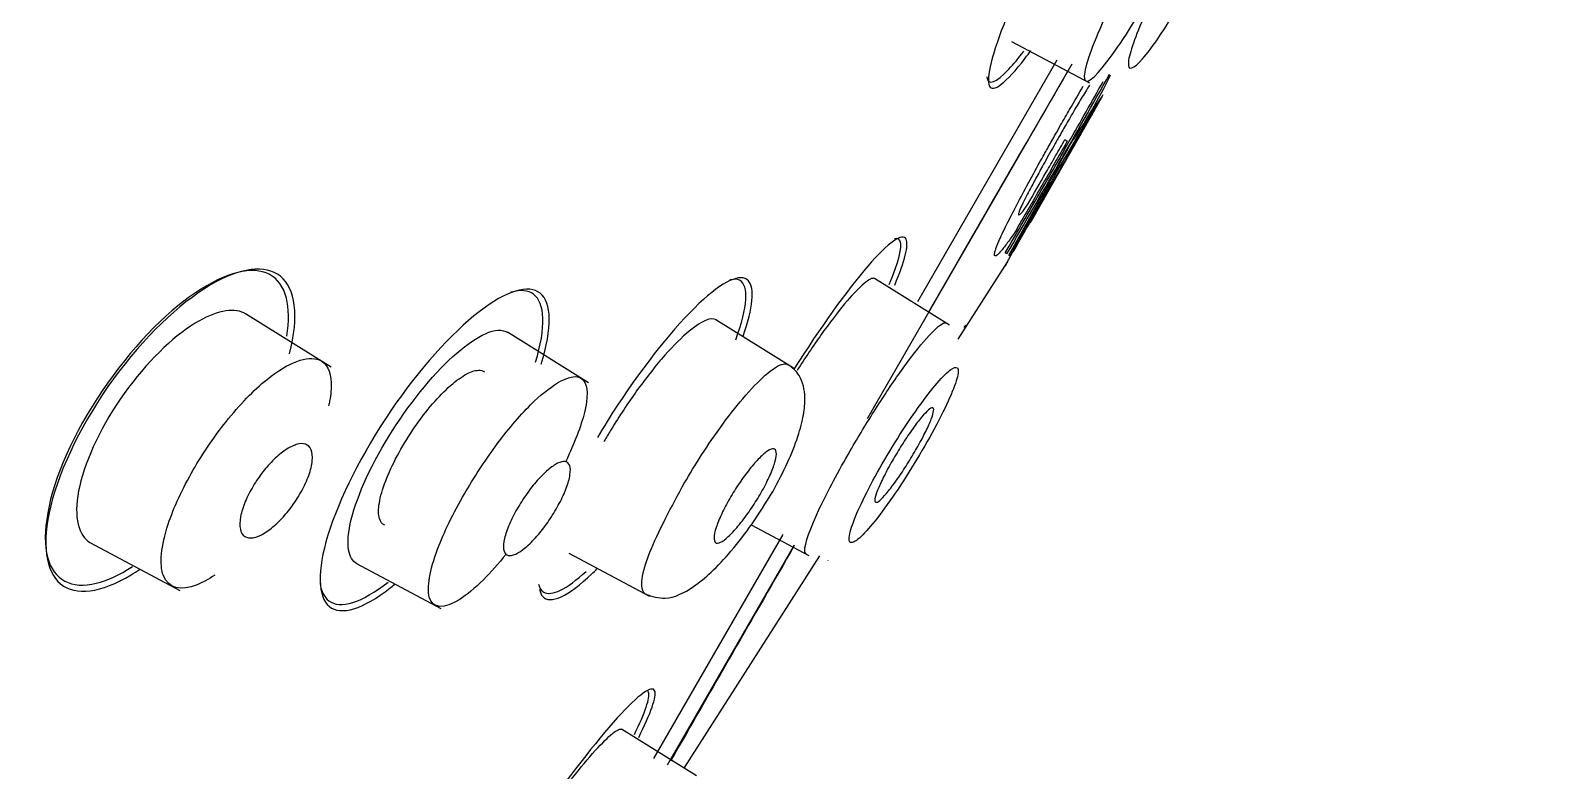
# Model space of a CAD drawing. Header units: millimetres. Extents: x -60 to 7633, y -2614 to 2146.
# Drawn here: x 534.23 to 550.75, y 1468.66 to 1476.71 of the extents above; entities that cross this region are included whole.
import ezdxf

# ---------------------------------------------------------------- set-up
doc = ezdxf.new("R2010")
doc.units = ezdxf.units.MM
doc.layers.get('0').update_dxf_attribs({"color": 250})

msp = doc.modelspace()

# ---------------------------------------------------------------- linework, layer by layer
at = {"linetype": 'Continuous'}
for p, q in [((544.897, 1476.586), (545.744, 1476.136)), ((543.879, 1473.762), (545.394, 1476.386)), ((543.332, 1472.489), (545.556, 1476.342)), ((545.867, 1475.962), (545.158, 1474.718)), ((545.477, 1475.52), (545.504, 1475.504)), ((545.575, 1475.463), (545.581, 1475.46)), ((545.411, 1475.241), (545.426, 1475.232)), ((545.158, 1474.718), (545.102, 1474.62)), ((545.102, 1474.62), (545.102, 1474.62)), ((544.824, 1474.141), (544.913, 1474.299)), ((544.847, 1474.277), (544.828, 1474.288)), ((544.88, 1474.258), (544.868, 1474.265)), ((544.316, 1473.35), (544.856, 1474.196)), ((544.224, 1473.502), (543.41, 1474.01)), ((537.503, 1473.046), (536.572, 1473.627)), ((542.527, 1473.036), (541.684, 1473.563)), ((540.299, 1472.877), (539.418, 1473.428)), ((542.068, 1471.333), (542.695, 1471)), ((534.887, 1471.138), (535.856, 1470.622)), ((541.011, 1468.795), (542.417, 1471.23)), ((541.159, 1468.726), (542.54, 1471.117)), ((537.776, 1470.913), (538.694, 1470.425)), ((540.084, 1471.025), (540.961, 1470.558)), ((541.341, 1468.69), (542.814, 1470.998)), ((542.905, 1470.948), (542.905, 1470.949)), ((541.473, 1468.607), (540.659, 1469.116))]:
    msp.add_line(p, q, dxfattribs=at)
for centre, radius, start, end in [((2715.278, 221.799), 2506.309, 149.965514, 150.034535), ((424.626, 1544.309), 139.131, 329.77813, 330.70504), ((540.617, 1478.821), 5.954, 325.6224, 334.1461), ((1120.452, 1147.912), 661.644, 150.27554, 150.442499), ((529.238, 1485.13), 18.974, 328.557, 330.9567), ((468.717, 1517.249), 87.446, 330.55698, 331.45213), ((795.597, 1332.319), 288.093, 150.20769, 150.39988), ((472.027, 1515.743), 83.836, 330.3409, 331.10399), ((1009.007, 1211.43), 533.37, 150.48532, 150.49164), ((2715.278, 221.799), 2506.309, 150.101405, 150.163113)]:
    msp.add_arc(centre, radius, start, end, dxfattribs=at)
for points, knots in [([(494.566, 1464.814), (495.924, 1467.798), (497.357, 1470.748), (501.389, 1478.471), (504.143, 1483.154), (510.109, 1492.257), (513.301, 1496.659), (520.072, 1505.164), (523.65, 1509.275), (531.165, 1517.119), (535.128, 1520.863), (543.491, 1527.809), (547.891, 1530.988), (552.413, 1534.009)], [0.6498496, 0.6498496, 0.6498496, 0.6498496, 0.6875, 0.6875, 0.75, 0.75, 0.8125, 0.8125, 0.875, 0.875, 0.9375, 0.9375, 0.9999943, 0.9999943, 0.9999943, 0.9999943]), ([(546.329, 1476.834), (546.43, 1477.061), (546.568, 1477.328), (546.849, 1477.805), (546.99, 1478.014), (547.195, 1478.252), (547.259, 1478.282), (547.267, 1478.14), (547.213, 1477.968), (547.01, 1477.511), (546.865, 1477.229), (546.567, 1476.724), (546.422, 1476.51), (546.222, 1476.283), (546.165, 1476.265), (546.17, 1476.431), (546.228, 1476.606), (546.329, 1476.834)], [0, 0, 0, 0, 0.125, 0.125, 0.25, 0.25, 0.375, 0.375, 0.5, 0.5, 0.625, 0.625, 0.75, 0.75, 0.875, 0.875, 1, 1, 1, 1]), ([(545.309, 1477.834), (545.123, 1477.478), (544.957, 1477.127), (544.686, 1476.454), (544.618, 1476.183), (544.694, 1476.023), (544.836, 1476.131), (545.067, 1476.431), (545.088, 1476.459), (545.109, 1476.487)], [0.4063535, 0.4063535, 0.4063535, 0.4063535, 0.5, 0.5, 0.625, 0.625, 0.75, 0.75, 0.761888, 0.761888, 0.761888, 0.761888]), ([(545.909, 1476.836), (545.769, 1476.531), (545.693, 1476.311), (545.683, 1476.111), (545.755, 1476.144), (546.014, 1476.457), (546.197, 1476.733), (546.521, 1477.284), (546.646, 1477.514), (546.756, 1477.732)], [0, 0, 0, 0, 0.125, 0.125, 0.25, 0.25, 0.375, 0.375, 0.4574817, 0.4574817, 0.4574817, 0.4574817]), ([(544.629, 1476.201), (544.643, 1476.104), (544.727, 1476.132), (544.918, 1476.337), (544.973, 1476.403), (545.032, 1476.481)], [0.644817, 0.644817, 0.644817, 0.644817, 0.75, 0.75, 0.7855149, 0.7855149, 0.7855149, 0.7855149]), ([(544.828, 1474.288), (544.945, 1474.488), (545.061, 1474.689), (545.176, 1474.89), (545.292, 1475.091), (545.407, 1475.292), (545.522, 1475.494), (545.647, 1475.713), (545.771, 1475.932), (545.894, 1476.152)], [0, 0, 0, 0, 0.2499966, 0.2499966, 0.2499966, 0.4999931, 0.4999931, 0.4999931, 0.7715905, 0.7715905, 0.7715905, 0.7715905]), ([(545.376, 1475.578), (545.394, 1475.61), (545.43, 1475.673), (545.481, 1475.762), (545.564, 1475.906), (545.63, 1476.018), (545.678, 1476.099)], [0, 0, 0, 0, 0.0449186, 0.0868384, 0.125814, 0.2492181, 0.2492181, 0.2492181, 0.2492181]), ([(545.745, 1476.112), (545.731, 1476.089), (545.687, 1476.019), (545.611, 1475.891), (545.531, 1475.754), (545.466, 1475.641), (545.433, 1475.584), (545.416, 1475.555)], [0.5599586, 0.5599586, 0.5599586, 0.5599586, 0.6254779, 0.7502404, 0.8751839, 0.9354559, 1, 1, 1, 1]), ([(545.892, 1476.007), (545.88, 1475.985), (545.84, 1475.915), (545.767, 1475.787), (545.675, 1475.625), (545.612, 1475.515), (545.581, 1475.46)], [0.5594164, 0.5594164, 0.5594164, 0.5594164, 0.6196349, 0.7493238, 0.8745284, 1, 1, 1, 1]), ([(544.719, 1474.256), (544.718, 1474.257), (544.714, 1474.258), (544.712, 1474.265), (544.713, 1474.278), (544.717, 1474.3), (544.73, 1474.342), (544.762, 1474.422), (544.833, 1474.576), (544.952, 1474.805), (545.08, 1475.047), (545.199, 1475.263), (545.299, 1475.441), (545.349, 1475.531), (545.376, 1475.578)], [0, 0, 0, 0, 0.040941, 0.082831, 0.125768, 0.188541, 0.250255, 0.349687, 0.499486, 0.624846, 0.749843, 0.874666, 0.934083, 1, 1, 1, 1]), ([(545.416, 1475.555), (545.396, 1475.52), (545.357, 1475.451), (545.3, 1475.35), (545.235, 1475.232), (545.164, 1475.103), (545.091, 1474.966), (545.03, 1474.848), (544.989, 1474.761), (544.969, 1474.709), (544.972, 1474.703), (544.974, 1474.701)], [0, 0, 0, 0, 0.086147, 0.169598, 0.25068, 0.380662, 0.499144, 0.626618, 0.74903, 0.872323, 1, 1, 1, 1]), ([(545.504, 1475.504), (545.41, 1475.339), (545.315, 1475.174), (545.221, 1475.01), (545.173, 1474.927), (545.126, 1474.845), (545.079, 1474.763), (545.031, 1474.68), (544.983, 1474.598), (544.936, 1474.516)], [0, 0, 0, 0, 0.499992, 0.499992, 0.499992, 0.749996, 0.749996, 0.749996, 1, 1, 1, 1]), ([(545.071, 1474.811), (545.139, 1474.929), (545.207, 1475.047), (545.275, 1475.165), (545.309, 1475.224), (545.343, 1475.283), (545.376, 1475.342), (545.41, 1475.401), (545.444, 1475.46), (545.477, 1475.52)], [0, 0, 0, 0, 0.499993, 0.499993, 0.499993, 0.749996, 0.749996, 0.749996, 1, 1, 1, 1]), ([(544.974, 1474.701), (544.976, 1474.701), (544.98, 1474.7), (544.991, 1474.709), (545.008, 1474.726), (545.033, 1474.757), (545.059, 1474.793), (545.071, 1474.811)], [0, 0, 0, 0, 0.169716, 0.336484, 0.501268, 0.753795, 1, 1, 1, 1]), ([(543.629, 1473.94), (543.738, 1474.2), (543.782, 1474.376), (543.716, 1474.513), (543.562, 1474.405), (543.111, 1473.884), (542.817, 1473.476), (542.532, 1473.025)], [0.0255517, 0.0255517, 0.0255517, 0.0255517, 0.125, 0.125, 0.25, 0.25, 0.3736132, 0.3736132, 0.3736132, 0.3736132]), ([(543.568, 1473.945), (543.67, 1474.189), (543.712, 1474.356), (543.677, 1474.441), (543.656, 1474.449), (543.626, 1474.44)], [0.0285187, 0.0285187, 0.0285187, 0.0285187, 0.125, 0.125, 0.1629103, 0.1629103, 0.1629103, 0.1629103]), ([(544.936, 1474.516), (544.922, 1474.495), (544.893, 1474.453), (544.854, 1474.399), (544.819, 1474.352), (544.779, 1474.302), (544.74, 1474.259), (544.726, 1474.257), (544.719, 1474.256)], [0, 0, 0, 0, 0.119386, 0.24192, 0.36808, 0.49837, 0.742595, 1, 1, 1, 1]), ([(537.051, 1473.192), (537.156, 1473.606), (537.111, 1473.904), (536.789, 1474.166), (536.509, 1474.131), (535.851, 1473.737), (535.463, 1473.368), (534.81, 1472.474), (534.554, 1471.953), (534.353, 1471.129), (534.4, 1470.825), (534.723, 1470.559), (535, 1470.593), (535.358, 1470.81), (535.389, 1470.829), (535.42, 1470.85)], [0, 0, 0, 0, 0.125, 0.125, 0.25, 0.25, 0.375, 0.375, 0.5, 0.5, 0.625, 0.625, 0.75, 0.75, 0.7615062, 0.7615062, 0.7615062, 0.7615062]), ([(537.016, 1473.797), (536.952, 1474.048), (536.759, 1474.144), (536.213, 1474.009), (535.858, 1473.773), (535.163, 1473.048), (534.828, 1472.556), (534.422, 1471.643), (534.353, 1471.233), (534.484, 1470.733), (534.679, 1470.633), (535.066, 1470.728), (535.2, 1470.79), (535.342, 1470.881)], [0, 0, 0, 0, 0.125, 0.125, 0.25, 0.25, 0.375, 0.375, 0.5, 0.5, 0.625, 0.625, 0.6793823, 0.6793823, 0.6793823, 0.6793823]), ([(541.98, 1473.385), (542.088, 1473.694), (542.107, 1473.907), (541.959, 1474.075), (541.761, 1473.984), (541.239, 1473.492), (540.913, 1473.088), (540.539, 1472.518), (540.465, 1472.4), (540.396, 1472.282)], [0.0160923, 0.0160923, 0.0160923, 0.0160923, 0.125, 0.125, 0.25, 0.25, 0.375, 0.375, 0.4068059, 0.4068059, 0.4068059, 0.4068059]), ([(539.784, 1473.08), (539.908, 1473.474), (539.9, 1473.749), (539.65, 1473.952), (539.407, 1473.879), (538.813, 1473.418), (538.457, 1473.024), (537.84, 1472.117), (537.587, 1471.615), (537.347, 1470.832), (537.357, 1470.551), (537.608, 1470.345), (537.847, 1470.416), (538.16, 1470.661), (538.176, 1470.674), (538.193, 1470.688)], [0, 0, 0, 0, 0.125, 0.125, 0.25, 0.25, 0.375, 0.375, 0.5, 0.5, 0.625, 0.625, 0.75, 0.75, 0.7567415, 0.7567415, 0.7567415, 0.7567415]), ([(539.723, 1473.1), (539.84, 1473.482), (539.828, 1473.746), (539.644, 1473.884), (539.559, 1473.891), (539.456, 1473.861)], [0, 0, 0, 0, 0.125, 0.125, 0.1839522, 0.1839522, 0.1839522, 0.1839522]), ([(541.901, 1473.346), (542.031, 1473.703), (542.044, 1473.934), (541.919, 1474.005), (541.882, 1474.007), (541.837, 1473.995)], [0, 0, 0, 0, 0.125, 0.125, 0.1604605, 0.1604605, 0.1604605, 0.1604605]), ([(543.415, 1474.007), (543.411, 1474.01), (543.406, 1474.012), (543.4, 1474.013), (543.374, 1474.014), (543.331, 1473.989), (543.276, 1473.94), (543.223, 1473.892), (543.157, 1473.822), (543.084, 1473.735), (543.007, 1473.643), (542.92, 1473.529), (542.829, 1473.401), (542.744, 1473.281), (542.654, 1473.148), (542.566, 1473.01)], [0.7375606, 0.7375606, 0.7375606, 0.7375606, 0.7499342, 0.7499342, 0.7499342, 0.8053058, 0.8053058, 0.8053058, 0.858398, 0.858398, 0.858398, 0.9141763, 0.9141763, 0.9141763, 0.9665469, 0.9665469, 0.9665469, 0.9665469]), ([(536.577, 1473.624), (536.461, 1473.697), (536.277, 1473.669), (535.825, 1473.414), (535.544, 1473.153), (535.299, 1472.825)], [0.7625741, 0.7625741, 0.7625741, 0.7625741, 0.875, 0.875, 1, 1, 1, 1]), ([(541.69, 1473.56), (541.662, 1473.578), (541.622, 1473.577), (541.571, 1473.555), (541.515, 1473.532), (541.444, 1473.483), (541.365, 1473.414), (541.283, 1473.343), (541.19, 1473.248), (541.093, 1473.135), (541, 1473.026), (540.901, 1472.899), (540.805, 1472.764), (540.711, 1472.631), (540.616, 1472.488), (540.53, 1472.345), (540.508, 1472.308), (540.486, 1472.272), (540.465, 1472.235)], [0.4421545, 0.4421545, 0.4421545, 0.4421545, 0.5392035, 0.5392035, 0.5392035, 0.6476038, 0.6476038, 0.6476038, 0.7600563, 0.7600563, 0.7600563, 0.8676449, 0.8676449, 0.8676449, 0.9734223, 0.9734223, 0.9734223, 1, 1, 1, 1]), ([(537.886, 1471.847), (538.04, 1472.181), (538.275, 1472.546), (538.755, 1473.123), (538.997, 1473.329), (539.283, 1473.457), (539.365, 1473.46), (539.422, 1473.424)], [0, 0, 0, 0, 0.125, 0.125, 0.25, 0.25, 0.321328, 0.321328, 0.321328, 0.321328]), ([(543.7, 1473.01), (543.903, 1473.294), (544.112, 1473.527), (544.181, 1473.531), (544.189, 1473.526)], [0, 0, 0, 0, 0.1352496, 0.1615252, 0.1615252, 0.1615252, 0.1615252]), ([(544.397, 1473.476), (544.398, 1473.479), (544.399, 1473.481), (544.405, 1473.499), (544.404, 1473.504), (544.391, 1473.494), (544.385, 1473.488), (544.378, 1473.48)], [0.4289682, 0.4289682, 0.4289682, 0.4289682, 0.4375, 0.4375, 0.5, 0.5, 0.5324384, 0.5324384, 0.5324384, 0.5324384]), ([(536.805, 1472.914), (537.038, 1473.103), (537.383, 1473.227), (537.518, 1472.965), (537.498, 1472.739), (537.479, 1472.646), (537.475, 1472.629)], [0, 0, 0, 0, 0.12642, 0.2088293, 0.245518, 0.2533903, 0.2533903, 0.2533903, 0.2533903]), ([(541.318, 1471.749), (541.378, 1471.85), (541.508, 1472.069), (541.737, 1472.405), (541.992, 1472.734), (542.241, 1472.99), (542.398, 1473.091), (542.455, 1473.082), (542.469, 1473.073)], [0, 0, 0, 0, 0.0760767, 0.1643469, 0.2645478, 0.3767452, 0.501002, 0.5574506, 0.5574506, 0.5574506, 0.5574506]), ([(542.302, 1471.694), (542.364, 1471.81), (542.465, 1472), (542.579, 1472.291), (542.641, 1472.527), (542.661, 1472.756), (542.624, 1472.915), (542.541, 1473.022), (542.494, 1473.057), (542.47, 1473.074)], [0, 0, 0, 0, 0.183525, 0.354162, 0.509605, 0.647644, 0.863476, 0.941669, 1, 1, 1, 1]), ([(536.238, 1470.789), (536.169, 1470.742), (535.912, 1470.6), (535.613, 1470.673), (535.664, 1471.25), (535.971, 1471.911), (536.372, 1472.499), (536.66, 1472.798), (536.805, 1472.914)], [0.5183132, 0.5183132, 0.5183132, 0.5183132, 0.55779, 0.6761132, 0.7780351, 0.8541555, 0.9221669, 1, 1, 1, 1]), ([(538.084, 1471.329), (538.057, 1471.341), (538.038, 1471.366), (538.027, 1471.402), (538.015, 1471.444), (538.014, 1471.503), (538.026, 1471.573), (538.037, 1471.642), (538.061, 1471.724), (538.095, 1471.812), (538.128, 1471.898), (538.171, 1471.993), (538.222, 1472.087), (538.271, 1472.18), (538.329, 1472.275), (538.39, 1472.365), (538.45, 1472.454), (538.515, 1472.541), (538.58, 1472.619), (538.646, 1472.697), (538.712, 1472.767), (538.775, 1472.825), (538.84, 1472.884), (538.902, 1472.932), (538.956, 1472.963), (539.013, 1472.996), (539.063, 1473.013), (539.103, 1473.014), (539.129, 1473.015), (539.151, 1473.008), (539.168, 1472.996)], [0.2735858, 0.2735858, 0.2735858, 0.2735858, 0.3208852, 0.3208852, 0.3208852, 0.3766892, 0.3766892, 0.3766892, 0.4313033, 0.4313033, 0.4313033, 0.484317, 0.484317, 0.484317, 0.5360835, 0.5360835, 0.5360835, 0.5874884, 0.5874884, 0.5874884, 0.6395206, 0.6395206, 0.6395206, 0.6928883, 0.6928883, 0.6928883, 0.7477582, 0.7477582, 0.7477582, 0.782867, 0.782867, 0.782867, 0.782867]), ([(539.67, 1472.638), (539.882, 1472.849), (540.255, 1473.069), (540.33, 1472.698), (540.148, 1472.222), (540.052, 1472.023)], [0, 0, 0, 0, 0.1242309, 0.2459176, 0.3233793, 0.3233793, 0.3233793, 0.3233793]), ([(542.667, 1471.018), (542.657, 1471.023), (542.631, 1471.078), (542.756, 1471.429), (543.095, 1472.065), (543.421, 1472.601), (543.61, 1472.884), (543.7, 1473.01)], [0.6588607, 0.6588607, 0.6588607, 0.6588607, 0.68903, 0.7965815, 0.8819932, 0.9404824, 1, 1, 1, 1]), ([(543.912, 1472.647), (543.839, 1472.547), (543.685, 1472.322), (543.46, 1471.947), (543.272, 1471.593), (543.155, 1471.316), (543.115, 1471.145), (543.175, 1471.128), (543.309, 1471.243), (543.516, 1471.505), (543.753, 1471.851), (543.988, 1472.244), (544.186, 1472.615), (544.3, 1472.888), (544.334, 1473.051), (544.265, 1473.052), (544.123, 1472.923), (543.985, 1472.748), (543.912, 1472.647)], [0, 0, 0, 0, 0.061504, 0.122223, 0.183584, 0.244606, 0.307354, 0.368709, 0.432741, 0.494892, 0.559197, 0.62282, 0.686709, 0.750496, 0.812942, 0.876277, 0.938156, 1, 1, 1, 1]), ([(535.299, 1472.825), (535.053, 1472.497), (534.864, 1472.12), (534.701, 1471.507), (534.729, 1471.279), (534.857, 1471.158), (534.874, 1471.145), (534.893, 1471.135)], [0, 0, 0, 0, 0.125, 0.125, 0.25, 0.25, 0.2672209, 0.2672209, 0.2672209, 0.2672209]), ([(539.405, 1471.017), (539.32, 1470.912), (539.135, 1470.704), (538.785, 1470.414), (538.501, 1470.427), (538.598, 1470.985), (538.914, 1471.636), (539.292, 1472.213), (539.545, 1472.514), (539.67, 1472.638)], [0.4535057, 0.4535057, 0.4535057, 0.4535057, 0.5000223, 0.5553, 0.679153, 0.7812145, 0.8611991, 0.927366, 1, 1, 1, 1]), ([(543.609, 1471.766), (543.576, 1471.721), (543.545, 1471.682), (543.518, 1471.652), (543.492, 1471.623), (543.469, 1471.601), (543.452, 1471.589), (543.434, 1471.578), (543.422, 1471.576), (543.417, 1471.583), (543.411, 1471.591), (543.411, 1471.609), (543.417, 1471.636), (543.424, 1471.663), (543.437, 1471.699), (543.454, 1471.741), (543.472, 1471.783), (543.496, 1471.833), (543.523, 1471.886), (543.55, 1471.938), (543.581, 1471.996), (543.615, 1472.053), (543.648, 1472.11), (543.683, 1472.168), (543.719, 1472.223), (543.754, 1472.278), (543.79, 1472.332), (543.824, 1472.379), (543.858, 1472.426), (543.891, 1472.469), (543.92, 1472.503), (543.949, 1472.538), (543.975, 1472.565), (543.995, 1472.582), (544.016, 1472.6), (544.031, 1472.608), (544.041, 1472.607), (544.05, 1472.605), (544.054, 1472.593), (544.051, 1472.572), (544.048, 1472.551), (544.039, 1472.52), (544.025, 1472.482), (544.01, 1472.445), (543.99, 1472.399), (543.965, 1472.349), (543.941, 1472.299), (543.911, 1472.243), (543.879, 1472.187), (543.848, 1472.131), (543.813, 1472.072), (543.778, 1472.015), (543.743, 1471.959), (543.706, 1471.903), (543.672, 1471.853), (543.65, 1471.822), (543.629, 1471.793), (543.609, 1471.766)], [0, 0, 0, 0, 0.054045, 0.054045, 0.054045, 0.10807, 0.10807, 0.10807, 0.162377, 0.162377, 0.162377, 0.216818, 0.216818, 0.216818, 0.271063, 0.271063, 0.271063, 0.324866, 0.324866, 0.324866, 0.37818, 0.37818, 0.37818, 0.431181, 0.431181, 0.431181, 0.484185, 0.484185, 0.484185, 0.537499, 0.537499, 0.537499, 0.591294, 0.591294, 0.591294, 0.645528, 0.645528, 0.645528, 0.699966, 0.699966, 0.699966, 0.754283, 0.754283, 0.754283, 0.808211, 0.808211, 0.808211, 0.86166, 0.86166, 0.86166, 0.914749, 0.914749, 0.914749, 0.967744, 0.967744, 0.967744, 1, 1, 1, 1]), ([(536.904, 1471.342), (536.858, 1471.299), (536.812, 1471.265), (536.769, 1471.24), (536.727, 1471.215), (536.688, 1471.199), (536.653, 1471.194), (536.617, 1471.188), (536.587, 1471.193), (536.563, 1471.208), (536.539, 1471.224), (536.522, 1471.251), (536.515, 1471.288), (536.507, 1471.324), (536.508, 1471.37), (536.518, 1471.423), (536.527, 1471.472), (536.544, 1471.529), (536.569, 1471.587), (536.591, 1471.641), (536.621, 1471.699), (536.654, 1471.755), (536.686, 1471.808), (536.722, 1471.861), (536.76, 1471.909), (536.799, 1471.958), (536.839, 1472.004), (536.879, 1472.043), (536.921, 1472.084), (536.964, 1472.119), (537.003, 1472.146), (537.046, 1472.175), (537.087, 1472.195), (537.123, 1472.206), (537.161, 1472.218), (537.195, 1472.22), (537.222, 1472.211), (537.25, 1472.201), (537.272, 1472.181), (537.284, 1472.15), (537.297, 1472.12), (537.301, 1472.078), (537.297, 1472.03), (537.292, 1471.984), (537.279, 1471.929), (537.258, 1471.872), (537.239, 1471.818), (537.213, 1471.76), (537.182, 1471.703), (537.152, 1471.649), (537.117, 1471.594), (537.081, 1471.543), (537.044, 1471.493), (537.004, 1471.445), (536.965, 1471.402), (536.944, 1471.381), (536.924, 1471.361), (536.904, 1471.342)], [0, 0, 0, 0, 0.05598, 0.05598, 0.05598, 0.111785, 0.111785, 0.111785, 0.170385, 0.170385, 0.170385, 0.230442, 0.230442, 0.230442, 0.288947, 0.288947, 0.288947, 0.343524, 0.343524, 0.343524, 0.393971, 0.393971, 0.393971, 0.442095, 0.442095, 0.442095, 0.490364, 0.490364, 0.490364, 0.540912, 0.540912, 0.540912, 0.595048, 0.595048, 0.595048, 0.652838, 0.652838, 0.652838, 0.712748, 0.712748, 0.712748, 0.77194, 0.77194, 0.77194, 0.827709, 0.827709, 0.827709, 0.879219, 0.879219, 0.879219, 0.927808, 0.927808, 0.927808, 0.975827, 0.975827, 0.975827, 1, 1, 1, 1]), ([(541.924, 1471.319), (541.887, 1471.274), (541.851, 1471.235), (541.819, 1471.206), (541.787, 1471.177), (541.758, 1471.156), (541.735, 1471.145), (541.711, 1471.134), (541.693, 1471.132), (541.681, 1471.141), (541.669, 1471.15), (541.663, 1471.169), (541.664, 1471.197), (541.665, 1471.225), (541.673, 1471.262), (541.688, 1471.306), (541.702, 1471.349), (541.722, 1471.4), (541.748, 1471.454), (541.772, 1471.507), (541.802, 1471.564), (541.835, 1471.621), (541.867, 1471.677), (541.903, 1471.734), (541.94, 1471.788), (541.976, 1471.842), (542.014, 1471.894), (542.051, 1471.939), (542.088, 1471.986), (542.124, 1472.027), (542.157, 1472.06), (542.191, 1472.094), (542.222, 1472.12), (542.248, 1472.137), (542.274, 1472.154), (542.296, 1472.162), (542.312, 1472.159), (542.328, 1472.157), (542.338, 1472.144), (542.341, 1472.122), (542.344, 1472.1), (542.34, 1472.067), (542.329, 1472.028), (542.319, 1471.989), (542.302, 1471.942), (542.28, 1471.89), (542.258, 1471.84), (542.23, 1471.784), (542.2, 1471.727), (542.169, 1471.672), (542.135, 1471.614), (542.099, 1471.558), (542.064, 1471.503), (542.026, 1471.449), (541.989, 1471.4), (541.967, 1471.371), (541.946, 1471.344), (541.924, 1471.319)], [0, 0, 0, 0, 0.054469, 0.054469, 0.054469, 0.108884, 0.108884, 0.108884, 0.164085, 0.164085, 0.164085, 0.219705, 0.219705, 0.219705, 0.274884, 0.274884, 0.274884, 0.328941, 0.328941, 0.328941, 0.381729, 0.381729, 0.381729, 0.433685, 0.433685, 0.433685, 0.485587, 0.485587, 0.485587, 0.538206, 0.538206, 0.538206, 0.592006, 0.592006, 0.592006, 0.646967, 0.646967, 0.646967, 0.702554, 0.702554, 0.702554, 0.757931, 0.757931, 0.757931, 0.81234, 0.81234, 0.81234, 0.865484, 0.865484, 0.865484, 0.917646, 0.917646, 0.917646, 0.96951, 0.96951, 0.96951, 1, 1, 1, 1]), ([(539.706, 1471.175), (539.665, 1471.131), (539.624, 1471.093), (539.586, 1471.065), (539.549, 1471.036), (539.515, 1471.017), (539.485, 1471.007), (539.455, 1470.997), (539.43, 1470.997), (539.412, 1471.007), (539.393, 1471.017), (539.381, 1471.039), (539.377, 1471.069), (539.373, 1471.099), (539.376, 1471.139), (539.387, 1471.186), (539.398, 1471.231), (539.416, 1471.284), (539.439, 1471.34), (539.462, 1471.393), (539.491, 1471.451), (539.523, 1471.507), (539.555, 1471.562), (539.591, 1471.618), (539.628, 1471.67), (539.665, 1471.722), (539.704, 1471.772), (539.743, 1471.815), (539.782, 1471.86), (539.822, 1471.899), (539.858, 1471.93), (539.897, 1471.963), (539.933, 1471.988), (539.964, 1472.003), (539.997, 1472.019), (540.025, 1472.025), (540.047, 1472.021), (540.07, 1472.017), (540.086, 1472.003), (540.095, 1471.978), (540.104, 1471.954), (540.105, 1471.919), (540.098, 1471.876), (540.092, 1471.835), (540.078, 1471.786), (540.058, 1471.732), (540.039, 1471.681), (540.013, 1471.624), (539.982, 1471.567), (539.953, 1471.512), (539.919, 1471.455), (539.883, 1471.401), (539.847, 1471.347), (539.809, 1471.295), (539.771, 1471.249), (539.749, 1471.223), (539.728, 1471.198), (539.706, 1471.175)], [0, 0, 0, 0, 0.054975, 0.054975, 0.054975, 0.109842, 0.109842, 0.109842, 0.166333, 0.166333, 0.166333, 0.223773, 0.223773, 0.223773, 0.280456, 0.280456, 0.280456, 0.334967, 0.334967, 0.334967, 0.386992, 0.386992, 0.386992, 0.437402, 0.437402, 0.437402, 0.487674, 0.487674, 0.487674, 0.539228, 0.539228, 0.539228, 0.592963, 0.592963, 0.592963, 0.648947, 0.648947, 0.648947, 0.706276, 0.706276, 0.706276, 0.763329, 0.763329, 0.763329, 0.818535, 0.818535, 0.818535, 0.871248, 0.871248, 0.871248, 0.922032, 0.922032, 0.922032, 0.972222, 0.972222, 0.972222, 1, 1, 1, 1]), ([(537.783, 1470.912), (537.735, 1470.938), (537.704, 1470.989), (537.664, 1471.229), (537.733, 1471.514), (537.886, 1471.847)], [0.8176614, 0.8176614, 0.8176614, 0.8176614, 0.875, 0.875, 1, 1, 1, 1]), ([(540.917, 1470.583), (540.857, 1470.619), (540.87, 1470.902), (541.174, 1471.477), (541.318, 1471.749)], [0.5582529, 0.5582529, 0.5582529, 0.5582529, 0.7911106, 1, 1, 1, 1]), ([(540.916, 1470.583), (540.994, 1470.556), (541.159, 1470.507), (541.399, 1470.622), (541.64, 1470.818), (541.854, 1471.047), (542.092, 1471.355), (542.224, 1471.567), (542.304, 1471.697)], [0, 0, 0, 0, 0.159231, 0.381986, 0.51524, 0.663344, 0.824766, 1, 1, 1, 1]), ([(539.756, 1470.691), (539.766, 1470.649), (539.785, 1470.619), (539.897, 1470.554), (540.061, 1470.634), (540.274, 1470.829)], [0.5900857, 0.5900857, 0.5900857, 0.5900857, 0.625, 0.625, 0.7321336, 0.7321336, 0.7321336, 0.7321336]), ([(539.767, 1470.636), (539.774, 1470.602), (539.785, 1470.575), (539.882, 1470.466), (540.076, 1470.554), (540.355, 1470.82), (540.373, 1470.837), (540.391, 1470.856)], [0.5991549, 0.5991549, 0.5991549, 0.5991549, 0.625, 0.625, 0.75, 0.75, 0.7583961, 0.7583961, 0.7583961, 0.7583961]), ([(537.381, 1470.699), (537.395, 1470.612), (537.427, 1470.547), (537.6, 1470.415), (537.834, 1470.487), (538.121, 1470.713)], [0.5759596, 0.5759596, 0.5759596, 0.5759596, 0.625, 0.625, 0.7487319, 0.7487319, 0.7487319, 0.7487319]), ([(540.845, 1469.024), (540.978, 1469.29), (541.041, 1469.469), (540.995, 1469.601), (540.845, 1469.493), (540.38, 1468.98), (540.068, 1468.579), (539.452, 1467.691), (539.159, 1467.222), (538.766, 1466.491), (538.669, 1466.234), (538.725, 1466.084), (538.875, 1466.188), (539.114, 1466.454), (539.12, 1466.46), (539.125, 1466.466)], [0.0225651, 0.0225651, 0.0225651, 0.0225651, 0.125, 0.125, 0.25, 0.25, 0.375, 0.375, 0.5, 0.5, 0.625, 0.625, 0.75, 0.75, 0.7529801, 0.7529801, 0.7529801, 0.7529801]), ([(540.798, 1469.056), (540.915, 1469.295), (540.971, 1469.457), (540.95, 1469.524), (540.944, 1469.531), (540.936, 1469.534)], [0.0278002, 0.0278002, 0.0278002, 0.0278002, 0.125, 0.125, 0.1422193, 0.1422193, 0.1422193, 0.1422193]), ([(539.205, 1467.208), (539.27, 1467.325), (539.347, 1467.456), (539.431, 1467.59), (539.514, 1467.724), (539.606, 1467.864), (539.699, 1468), (539.795, 1468.141), (539.895, 1468.282), (539.991, 1468.41), (540.082, 1468.532), (540.171, 1468.645), (540.252, 1468.742), (540.337, 1468.844), (540.415, 1468.93), (540.478, 1468.992), (540.54, 1469.053), (540.589, 1469.092), (540.623, 1469.108), (540.641, 1469.116), (540.655, 1469.118), (540.664, 1469.112)], [0, 0, 0, 0, 0.0525768, 0.0525768, 0.0525768, 0.1049883, 0.1049883, 0.1049883, 0.1596311, 0.1596311, 0.1596311, 0.2119456, 0.2119456, 0.2119456, 0.2670488, 0.2670488, 0.2670488, 0.3212585, 0.3212585, 0.3212585, 0.3503428, 0.3503428, 0.3503428, 0.3503428])]:
    msp.add_open_spline(points, degree=3, knots=knots, dxfattribs=at)
msp.add_open_spline([(537.021, 1473.383), (537.046, 1473.546), (537.044, 1473.686), (537.016, 1473.797)], degree=3, dxfattribs=at)

doc.saveas('drawing.dxf')
